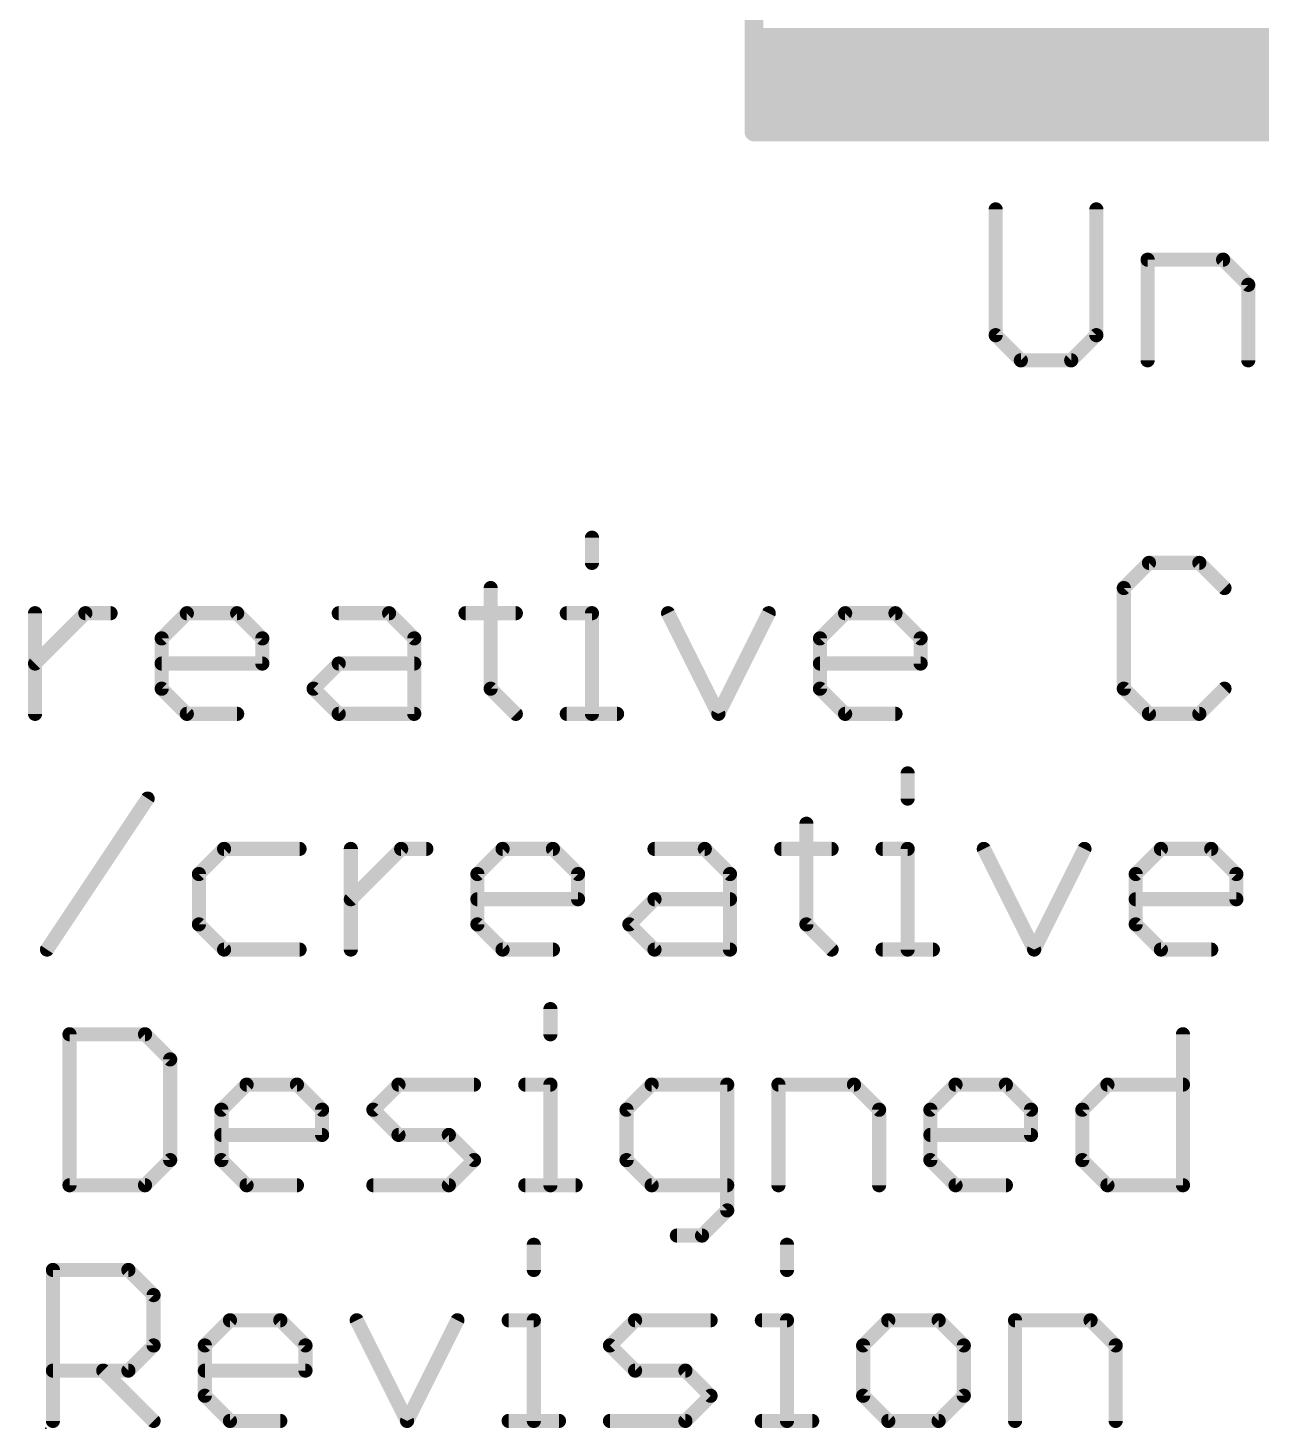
# Model space of a CAD drawing. Extents: x -39 to 92, y -66 to 29.
# Drawn here: x -7.81 to 5.49, y -13.97 to 1.12 of the extents above; entities that cross this region are included whole.
import ezdxf

# ---------------------------------------------------------------- set-up
doc = ezdxf.new("R2010")
doc.units = 0
for name, color, linetype in [('20', 53, 'CONTINUOUS'), ('23', 53, 'CONTINUOUS'), ('29', 40, 'CONTINUOUS'), ('47', 4, 'CONTINUOUS'), ('51', 53, 'CONTINUOUS')]:
    doc.layers.add(name, color=color, linetype=linetype)

msp = doc.modelspace()

# ---------------------------------------------------------------- linework, layer by layer
at = {"layer": '20', "const_width": 0.2032}
msp.add_lwpolyline([(11.0109, 0.9982, 1), (11.0109, 20.9982, 1), (11.0109, 0.9982)], format="xyb", dxfattribs=at)
at = {"layer": '23'}
msp.add_point((-7.62, -13.97), dxfattribs=at)
at = {"layer": '29', "const_width": 0.2032}
for points in [[(0.0109, -0.0018), (0.0109, 10.9982)], [(0.0109, 1.016), (11.0109, 1.016)], [(0.0109, 0.8128), (11.0109, 0.8128)], [(0.0109, 0.6096), (11.0109, 0.6096)], [(0.0109, 0.4064), (11.0109, 0.4064)], [(0.0109, 0.2032), (11.0109, 0.2032)], [(0.0109, 0), (11.0109, 0)], [(11.0109, -0.0018), (0.0109, -0.0018)]]:
    msp.add_lwpolyline(points, dxfattribs=at)
at = {"layer": '29', "const_width": 0.1016}
for points in [[(0.0109, 1.0668, 1), (0.0109, 0.9652)], [(0.0109, 0.8636, 1), (0.0109, 0.762)], [(0.0109, 0.6604, 1), (0.0109, 0.5588)], [(0.0109, 0.4572, 1), (0.0109, 0.3556)], [(0.0109, 0.254, 1), (0.0109, 0.1524)], [(0.0109, 0.0508, 1), (0.0109, -0.0508)], [(0.0109, 0.049, 1), (0.0109, -0.0526)], [(-0.0399, -0.0018, 1), (0.0617, -0.0018)]]:
    msp.add_lwpolyline(points, format="xyb", dxfattribs=at)
at = {"layer": '47', "const_width": 0.1524}
for points in [[(2.6162, -0.8368), (2.6162, -2.1926)], [(3.7009, -2.1926), (3.7009, -0.8368)], [(4.2534, -2.4638), (4.2534, -1.3791)], [(4.2534, -1.3791), (5.0669, -1.3791)], [(5.0669, -1.3791), (5.338, -1.6503)], [(5.338, -1.6503), (5.338, -2.4638)], [(2.6162, -2.1926), (2.8874, -2.4638)], [(3.4297, -2.4638), (3.7009, -2.1926)], [(2.8874, -2.4638), (3.4297, -2.4638)]]:
    msp.add_lwpolyline(points, dxfattribs=at)
at = {"layer": '47', "const_width": 0.0762}
for points in [[(2.6543, -0.8368, 1), (2.5781, -0.8368)], [(3.739, -0.8368, 1), (3.6628, -0.8368)], [(4.2915, -1.3791, 1), (4.2153, -1.3791)], [(4.2534, -1.341, 1), (4.2534, -1.4172)], [(5.0938, -1.3522, 1), (5.0399, -1.4061)], [(5.0669, -1.4172, 1), (5.0669, -1.341)], [(5.3761, -1.6503, 1), (5.2999, -1.6503)], [(5.3111, -1.6772, 1), (5.365, -1.6234)], [(2.6431, -2.1657, 1), (2.5893, -2.2196)], [(2.5781, -2.1926, 1), (2.6543, -2.1926)], [(3.6628, -2.1926, 1), (3.739, -2.1926)], [(3.7278, -2.2196, 1), (3.6739, -2.1657)], [(2.8874, -2.4257, 1), (2.8874, -2.5019)], [(2.8604, -2.4907, 1), (2.9143, -2.4369)], [(3.4028, -2.4369, 1), (3.4566, -2.4907)], [(3.4297, -2.5019, 1), (3.4297, -2.4257)], [(4.2153, -2.4638, 1), (4.2915, -2.4638)], [(5.2999, -2.4638, 1), (5.3761, -2.4638)]]:
    msp.add_lwpolyline(points, format="xyb", dxfattribs=at)
at = {"layer": '51', "const_width": 0.1524}
for points in [[(-1.7348, -4.3756), (-1.7348, -4.6468)], [(4.2681, -4.6468), (3.9969, -4.918)], [(4.8104, -4.6468), (4.2681, -4.6468)], [(5.0816, -4.918), (4.8104, -4.6468)], [(-2.8263, -4.918), (-2.8263, -6.0026)], [(3.9969, -4.918), (3.9969, -6.0026)], [(-7.736, -6.2738), (-7.736, -5.1891)], [(-7.736, -5.7315), (-7.1937, -5.1891)], [(-7.1937, -5.1891), (-6.9225, -5.1891)], [(-6.3717, -5.4603), (-6.1006, -5.1891)], [(-6.1006, -5.1891), (-5.5582, -5.1891)], [(-5.5582, -5.1891), (-5.2871, -5.4603)], [(-4.4634, -5.1891), (-3.9211, -5.1891)], [(-3.9211, -5.1891), (-3.6499, -5.4603)], [(-3.0974, -5.1891), (-2.5551, -5.1891)], [(-2.006, -5.1891), (-1.7348, -5.1891)], [(-1.7348, -5.1891), (-1.7348, -6.2738)], [(-0.9145, -5.1891), (-0.3722, -6.2738)], [(-0.3722, -6.2738), (0.1701, -5.1891)], [(0.7226, -5.4603), (0.9938, -5.1891)], [(0.9938, -5.1891), (1.5361, -5.1891)], [(1.5361, -5.1891), (1.8073, -5.4603)], [(-6.3717, -6.0026), (-6.3717, -5.4603)], [(-5.2871, -5.4603), (-5.2871, -5.7315)], [(-3.6499, -5.4603), (-3.6499, -6.2738)], [(0.7226, -6.0026), (0.7226, -5.4603)], [(1.8073, -5.4603), (1.8073, -5.7315)], [(-5.2871, -5.7315), (-6.3717, -5.7315)], [(-4.7346, -6.0026), (-4.4634, -5.7315)], [(-4.4634, -5.7315), (-3.6499, -5.7315)], [(1.8073, -5.7315), (0.7226, -5.7315)], [(-6.1006, -6.2738), (-6.3717, -6.0026)], [(-4.4634, -6.2738), (-4.7346, -6.0026)], [(-2.8263, -6.0026), (-2.5551, -6.2738)], [(0.9938, -6.2738), (0.7226, -6.0026)], [(3.9969, -6.0026), (4.2681, -6.2738)], [(4.8104, -6.2738), (5.0816, -6.0026)], [(-5.5582, -6.2738), (-6.1006, -6.2738)], [(-3.6499, -6.2738), (-4.4634, -6.2738)], [(-2.006, -6.2738), (-1.4637, -6.2738)], [(1.5361, -6.2738), (0.9938, -6.2738)], [(4.2681, -6.2738), (4.8104, -6.2738)], [(1.6679, -6.9156), (1.6679, -7.1868)], [(-7.6076, -8.8138), (-6.523, -7.1868)], [(0.5765, -7.458), (0.5765, -8.5426)], [(-5.6993, -7.7291), (-5.9705, -8.0003)], [(-4.8858, -7.7291), (-5.6993, -7.7291)], [(-4.3333, -8.8138), (-4.3333, -7.7291)], [(-4.3333, -8.2715), (-3.791, -7.7291)], [(-3.791, -7.7291), (-3.5198, -7.7291)], [(-2.969, -8.0003), (-2.6979, -7.7291)], [(-2.6979, -7.7291), (-2.1555, -7.7291)], [(-2.1555, -7.7291), (-1.8844, -8.0003)], [(-1.0607, -7.7291), (-0.5184, -7.7291)], [(-0.5184, -7.7291), (-0.2472, -8.0003)], [(0.3053, -7.7291), (0.8476, -7.7291)], [(1.3967, -7.7291), (1.6679, -7.7291)], [(1.6679, -7.7291), (1.6679, -8.8138)], [(2.4882, -7.7291), (3.0305, -8.8138)], [(3.0305, -8.8138), (3.5728, -7.7291)], [(4.1253, -8.0003), (4.3965, -7.7291)], [(4.3965, -7.7291), (4.9388, -7.7291)], [(4.9388, -7.7291), (5.21, -8.0003)], [(-5.9705, -8.0003), (-5.9705, -8.5426)], [(-2.969, -8.5426), (-2.969, -8.0003)], [(-1.8844, -8.0003), (-1.8844, -8.2715)], [(-0.2472, -8.0003), (-0.2472, -8.8138)], [(4.1253, -8.5426), (4.1253, -8.0003)], [(5.21, -8.0003), (5.21, -8.2715)], [(-1.8844, -8.2715), (-2.969, -8.2715)], [(-1.3319, -8.5426), (-1.0607, -8.2715)], [(-1.0607, -8.2715), (-0.2472, -8.2715)], [(5.21, -8.2715), (4.1253, -8.2715)], [(-5.9705, -8.5426), (-5.6993, -8.8138)], [(-2.6979, -8.8138), (-2.969, -8.5426)], [(-1.0607, -8.8138), (-1.3319, -8.5426)], [(0.5765, -8.5426), (0.8476, -8.8138)], [(4.3965, -8.8138), (4.1253, -8.5426)], [(-5.6993, -8.8138), (-4.8858, -8.8138)], [(-2.1555, -8.8138), (-2.6979, -8.8138)], [(-0.2472, -8.8138), (-1.0607, -8.8138)], [(1.3967, -8.8138), (1.9391, -8.8138)], [(4.9388, -8.8138), (4.3965, -8.8138)], [(-2.1822, -9.4556), (-2.1822, -9.7268)], [(-7.3649, -9.7268), (-7.3649, -11.3538)], [(-6.5514, -9.7268), (-7.3649, -9.7268)], [(-6.2802, -9.998), (-6.5514, -9.7268)], [(4.6342, -9.7268), (4.6342, -11.3538)], [(-6.2802, -11.0826), (-6.2802, -9.998)], [(-5.7277, -10.5403), (-5.4565, -10.2691)], [(-5.4565, -10.2691), (-4.9142, -10.2691)], [(-4.9142, -10.2691), (-4.643, -10.5403)], [(-4.0905, -10.5403), (-3.8194, -10.2691)], [(-3.8194, -10.2691), (-3.0059, -10.2691)], [(-2.4534, -10.2691), (-2.1822, -10.2691)], [(-2.1822, -10.2691), (-2.1822, -11.3538)], [(-1.0908, -10.2691), (-1.3619, -10.5403)], [(-0.2773, -10.2691), (-1.0908, -10.2691)], [(-0.2773, -11.625), (-0.2773, -10.2691)], [(0.2752, -11.3538), (0.2752, -10.2691)], [(0.2752, -10.2691), (1.0887, -10.2691)], [(1.0887, -10.2691), (1.3599, -10.5403)], [(1.9124, -10.5403), (2.1835, -10.2691)], [(2.1835, -10.2691), (2.7259, -10.2691)], [(2.7259, -10.2691), (2.997, -10.5403)], [(3.5495, -10.5403), (3.8207, -10.2691)], [(3.8207, -10.2691), (4.6342, -10.2691)], [(-5.7277, -11.0826), (-5.7277, -10.5403)], [(-4.643, -10.5403), (-4.643, -10.8115)], [(-3.8194, -10.8115), (-4.0905, -10.5403)], [(-1.3619, -10.5403), (-1.3619, -11.0826)], [(1.3599, -10.5403), (1.3599, -11.3538)], [(1.9124, -11.0826), (1.9124, -10.5403)], [(2.997, -10.5403), (2.997, -10.8115)], [(3.5495, -11.0826), (3.5495, -10.5403)], [(-4.643, -10.8115), (-5.7277, -10.8115)], [(-3.2771, -10.8115), (-3.8194, -10.8115)], [(-3.0059, -11.0826), (-3.2771, -10.8115)], [(2.997, -10.8115), (1.9124, -10.8115)], [(-6.5514, -11.3538), (-6.2802, -11.0826)], [(-5.4565, -11.3538), (-5.7277, -11.0826)], [(-3.2771, -11.3538), (-3.0059, -11.0826)], [(-1.3619, -11.0826), (-1.0908, -11.3538)], [(2.1835, -11.3538), (1.9124, -11.0826)], [(3.8207, -11.3538), (3.5495, -11.0826)], [(-7.3649, -11.3538), (-6.5514, -11.3538)], [(-4.9142, -11.3538), (-5.4565, -11.3538)], [(-4.0905, -11.3538), (-3.2771, -11.3538)], [(-2.4534, -11.3538), (-1.9111, -11.3538)], [(-1.0908, -11.3538), (-0.2773, -11.3538)], [(2.7259, -11.3538), (2.1835, -11.3538)], [(4.6342, -11.3538), (3.8207, -11.3538)], [(-0.5485, -11.8961), (-0.2773, -11.625)], [(-0.8196, -11.8961), (-0.5485, -11.8961)], [(-2.3612, -11.9956), (-2.3612, -12.2668)], [(0.3674, -11.9956), (0.3674, -12.2668)], [(-7.5438, -13.8938), (-7.5438, -12.2668)], [(-7.5438, -12.2668), (-6.7303, -12.2668)], [(-6.7303, -12.2668), (-6.4591, -12.538)], [(-6.4591, -12.538), (-6.4591, -13.0803)], [(-5.9066, -13.0803), (-5.6355, -12.8091)], [(-5.6355, -12.8091), (-5.0932, -12.8091)], [(-5.0932, -12.8091), (-4.822, -13.0803)], [(-4.2695, -12.8091), (-3.7272, -13.8938)], [(-3.7272, -13.8938), (-3.1848, -12.8091)], [(-2.6323, -12.8091), (-2.3612, -12.8091)], [(-2.3612, -12.8091), (-2.3612, -13.8938)], [(-1.5409, -13.0803), (-1.2697, -12.8091)], [(-1.2697, -12.8091), (-0.4562, -12.8091)], [(0.0963, -12.8091), (0.3674, -12.8091)], [(0.3674, -12.8091), (0.3674, -13.8938)], [(1.4589, -12.8091), (1.1877, -13.0803)], [(2.0012, -12.8091), (1.4589, -12.8091)], [(2.2724, -13.0803), (2.0012, -12.8091)], [(2.8249, -13.8938), (2.8249, -12.8091)], [(2.8249, -12.8091), (3.6383, -12.8091)], [(3.6383, -12.8091), (3.9095, -13.0803)], [(-6.4591, -13.0803), (-6.7303, -13.3515)], [(-5.9066, -13.6226), (-5.9066, -13.0803)], [(-4.822, -13.0803), (-4.822, -13.3515)], [(-1.2697, -13.3515), (-1.5409, -13.0803)], [(1.1877, -13.0803), (1.1877, -13.6226)], [(2.2724, -13.6226), (2.2724, -13.0803)], [(3.9095, -13.0803), (3.9095, -13.8938)], [(-6.7303, -13.3515), (-7.5438, -13.3515)], [(-7.0015, -13.3515), (-6.4591, -13.8938)], [(-4.822, -13.3515), (-5.9066, -13.3515)], [(-0.7274, -13.3515), (-1.2697, -13.3515)], [(-0.4562, -13.6226), (-0.7274, -13.3515)], [(-5.6355, -13.8938), (-5.9066, -13.6226)], [(-0.7274, -13.8938), (-0.4562, -13.6226)], [(1.1877, -13.6226), (1.4589, -13.8938)], [(2.0012, -13.8938), (2.2724, -13.6226)], [(-5.0932, -13.8938), (-5.6355, -13.8938)], [(-2.6323, -13.8938), (-2.09, -13.8938)], [(-1.5409, -13.8938), (-0.7274, -13.8938)], [(0.0963, -13.8938), (0.6386, -13.8938)], [(1.4589, -13.8938), (2.0012, -13.8938)]]:
    msp.add_lwpolyline(points, dxfattribs=at)
at = {"layer": '51', "const_width": 0.0762}
for points in [[(-1.6967, -4.3756, 1), (-1.7729, -4.3756)], [(-1.7729, -4.6468, 1), (-1.6967, -4.6468)], [(4.2681, -4.6087, 1), (4.2681, -4.6849)], [(4.295, -4.6738, 1), (4.2411, -4.6199)], [(4.8374, -4.6199, 1), (4.7835, -4.6738)], [(4.8104, -4.6849, 1), (4.8104, -4.6087)], [(-2.7882, -4.918, 1), (-2.8644, -4.918)], [(4.035, -4.918, 1), (3.9588, -4.918)], [(3.97, -4.891, 1), (4.0239, -4.9449)], [(5.0546, -4.9449, 1), (5.1085, -4.891)], [(-7.6979, -5.1891, 1), (-7.7741, -5.1891)], [(-7.1937, -5.151, 1), (-7.1937, -5.2272)], [(-7.1668, -5.2161, 1), (-7.2206, -5.1622)], [(-6.9225, -5.2272, 1), (-6.9225, -5.151)], [(-6.1006, -5.151, 1), (-6.1006, -5.2272)], [(-6.0736, -5.2161, 1), (-6.1275, -5.1622)], [(-5.5313, -5.1622, 1), (-5.5852, -5.2161)], [(-5.5582, -5.2272, 1), (-5.5582, -5.151)], [(-4.4634, -5.151, 1), (-4.4634, -5.2272)], [(-3.8941, -5.1622, 1), (-3.948, -5.2161)], [(-3.9211, -5.2272, 1), (-3.9211, -5.151)], [(-3.0974, -5.151, 1), (-3.0974, -5.2272)], [(-2.5551, -5.2272, 1), (-2.5551, -5.151)], [(-2.006, -5.151, 1), (-2.006, -5.2272)], [(-1.6967, -5.1891, 1), (-1.7729, -5.1891)], [(-1.7348, -5.2272, 1), (-1.7348, -5.151)], [(-0.8805, -5.1721, 1), (-0.9486, -5.2062)], [(0.2042, -5.2062, 1), (0.136, -5.1721)], [(0.9938, -5.151, 1), (0.9938, -5.2272)], [(1.0207, -5.2161, 1), (0.9668, -5.1622)], [(1.563, -5.1622, 1), (1.5092, -5.2161)], [(1.5361, -5.2272, 1), (1.5361, -5.151)], [(-6.3336, -5.4603, 1), (-6.4098, -5.4603)], [(-6.3987, -5.4334, 1), (-6.3448, -5.4872)], [(-5.249, -5.4603, 1), (-5.3252, -5.4603)], [(-5.314, -5.4872, 1), (-5.2601, -5.4334)], [(-3.6118, -5.4603, 1), (-3.688, -5.4603)], [(-3.6769, -5.4872, 1), (-3.623, -5.4334)], [(0.7607, -5.4603, 1), (0.6845, -5.4603)], [(0.6957, -5.4334, 1), (0.7496, -5.4872)], [(1.8454, -5.4603, 1), (1.7692, -5.4603)], [(1.7803, -5.4872, 1), (1.8342, -5.4334)], [(-7.763, -5.7045, 1), (-7.7091, -5.7584)], [(-6.3717, -5.6934, 1), (-6.3717, -5.7696)], [(-5.3252, -5.7315, 1), (-5.249, -5.7315)], [(-5.2871, -5.7696, 1), (-5.2871, -5.6934)], [(-4.4634, -5.6934, 1), (-4.4634, -5.7696)], [(-4.4365, -5.7584, 1), (-4.4904, -5.7045)], [(-3.6499, -5.7696, 1), (-3.6499, -5.6934)], [(0.7226, -5.6934, 1), (0.7226, -5.7696)], [(1.7692, -5.7315, 1), (1.8454, -5.7315)], [(1.8073, -5.7696, 1), (1.8073, -5.6934)], [(-6.3448, -5.9757, 1), (-6.3987, -6.0296)], [(-6.4098, -6.0026, 1), (-6.3336, -6.0026)], [(-4.7076, -5.9757, 1), (-4.7615, -6.0296)], [(-4.7615, -5.9757, 1), (-4.7076, -6.0296)], [(-2.7993, -5.9757, 1), (-2.8532, -6.0296)], [(-2.8644, -6.0026, 1), (-2.7882, -6.0026)], [(0.7496, -5.9757, 1), (0.6957, -6.0296)], [(0.6845, -6.0026, 1), (0.7607, -6.0026)], [(4.0239, -5.9757, 1), (3.97, -6.0296)], [(3.9588, -6.0026, 1), (4.035, -6.0026)], [(5.1085, -6.0296, 1), (5.0546, -5.9757)], [(-7.7741, -6.2738, 1), (-7.6979, -6.2738)], [(-6.1006, -6.2357, 1), (-6.1006, -6.3119)], [(-6.1275, -6.3007, 1), (-6.0736, -6.2469)], [(-5.5582, -6.3119, 1), (-5.5582, -6.2357)], [(-4.4634, -6.2357, 1), (-4.4634, -6.3119)], [(-4.4904, -6.3007, 1), (-4.4365, -6.2469)], [(-3.688, -6.2738, 1), (-3.6118, -6.2738)], [(-3.6499, -6.3119, 1), (-3.6499, -6.2357)], [(-2.582, -6.3007, 1), (-2.5282, -6.2469)], [(-2.006, -6.2357, 1), (-2.006, -6.3119)], [(-1.7729, -6.2738, 1), (-1.6967, -6.2738)], [(-1.4637, -6.3119, 1), (-1.4637, -6.2357)], [(-0.4063, -6.2568, 1), (-0.3381, -6.2908)], [(-0.4063, -6.2908, 1), (-0.3381, -6.2568)], [(0.9938, -6.2357, 1), (0.9938, -6.3119)], [(0.9668, -6.3007, 1), (1.0207, -6.2469)], [(1.5361, -6.3119, 1), (1.5361, -6.2357)], [(4.2681, -6.2357, 1), (4.2681, -6.3119)], [(4.2411, -6.3007, 1), (4.295, -6.2469)], [(4.7835, -6.2469, 1), (4.8374, -6.3007)], [(4.8104, -6.3119, 1), (4.8104, -6.2357)], [(1.706, -6.9156, 1), (1.6298, -6.9156)], [(-6.4913, -7.2079, 1), (-6.5547, -7.1657)], [(1.6298, -7.1868, 1), (1.706, -7.1868)], [(0.6146, -7.458, 1), (0.5384, -7.458)], [(-5.6993, -7.691, 1), (-5.6993, -7.7672)], [(-5.6724, -7.7561, 1), (-5.7262, -7.7022)], [(-4.8858, -7.7672, 1), (-4.8858, -7.691)], [(-4.2952, -7.7291, 1), (-4.3714, -7.7291)], [(-3.791, -7.691, 1), (-3.791, -7.7672)], [(-3.764, -7.7561, 1), (-3.8179, -7.7022)], [(-3.5198, -7.7672, 1), (-3.5198, -7.691)], [(-2.6979, -7.691, 1), (-2.6979, -7.7672)], [(-2.6709, -7.7561, 1), (-2.7248, -7.7022)], [(-2.1286, -7.7022, 1), (-2.1825, -7.7561)], [(-2.1555, -7.7672, 1), (-2.1555, -7.691)], [(-1.0607, -7.691, 1), (-1.0607, -7.7672)], [(-0.4914, -7.7022, 1), (-0.5453, -7.7561)], [(-0.5184, -7.7672, 1), (-0.5184, -7.691)], [(0.3053, -7.691, 1), (0.3053, -7.7672)], [(0.8476, -7.7672, 1), (0.8476, -7.691)], [(1.3967, -7.691, 1), (1.3967, -7.7672)], [(1.706, -7.7291, 1), (1.6298, -7.7291)], [(1.6679, -7.7672, 1), (1.6679, -7.691)], [(2.5223, -7.7121, 1), (2.4541, -7.7462)], [(3.6069, -7.7462, 1), (3.5388, -7.7121)], [(4.3965, -7.691, 1), (4.3965, -7.7672)], [(4.4234, -7.7561, 1), (4.3696, -7.7022)], [(4.9658, -7.7022, 1), (4.9119, -7.7561)], [(4.9388, -7.7672, 1), (4.9388, -7.691)], [(-5.9324, -8.0003, 1), (-6.0086, -8.0003)], [(-5.9974, -7.9734, 1), (-5.9435, -8.0272)], [(-2.9309, -8.0003, 1), (-3.0071, -8.0003)], [(-2.996, -7.9734, 1), (-2.9421, -8.0272)], [(-1.8463, -8.0003, 1), (-1.9225, -8.0003)], [(-1.9113, -8.0272, 1), (-1.8574, -7.9734)], [(-0.2091, -8.0003, 1), (-0.2853, -8.0003)], [(-0.2741, -8.0272, 1), (-0.2203, -7.9734)], [(4.1634, -8.0003, 1), (4.0872, -8.0003)], [(4.0984, -7.9734, 1), (4.1523, -8.0272)], [(5.2481, -8.0003, 1), (5.1719, -8.0003)], [(5.183, -8.0272, 1), (5.2369, -7.9734)], [(-4.3603, -8.2445, 1), (-4.3064, -8.2984)], [(-2.969, -8.2334, 1), (-2.969, -8.3096)], [(-1.9225, -8.2715, 1), (-1.8463, -8.2715)], [(-1.8844, -8.3096, 1), (-1.8844, -8.2334)], [(-1.0607, -8.2334, 1), (-1.0607, -8.3096)], [(-1.0338, -8.2984, 1), (-1.0876, -8.2445)], [(-0.2472, -8.3096, 1), (-0.2472, -8.2334)], [(4.1253, -8.2334, 1), (4.1253, -8.3096)], [(5.1719, -8.2715, 1), (5.2481, -8.2715)], [(5.21, -8.3096, 1), (5.21, -8.2334)], [(-5.9435, -8.5157, 1), (-5.9974, -8.5696)], [(-6.0086, -8.5426, 1), (-5.9324, -8.5426)], [(-2.9421, -8.5157, 1), (-2.996, -8.5696)], [(-3.0071, -8.5426, 1), (-2.9309, -8.5426)], [(-1.3049, -8.5157, 1), (-1.3588, -8.5696)], [(-1.3588, -8.5157, 1), (-1.3049, -8.5696)], [(0.6034, -8.5157, 1), (0.5495, -8.5696)], [(0.5384, -8.5426, 1), (0.6146, -8.5426)], [(4.1523, -8.5157, 1), (4.0984, -8.5696)], [(4.0872, -8.5426, 1), (4.1634, -8.5426)], [(-5.6993, -8.7757, 1), (-5.6993, -8.8519)], [(-5.7262, -8.8407, 1), (-5.6724, -8.7869)], [(-4.8858, -8.8519, 1), (-4.8858, -8.7757)], [(-2.6979, -8.7757, 1), (-2.6979, -8.8519)], [(-2.7248, -8.8407, 1), (-2.6709, -8.7869)], [(-2.1555, -8.8519, 1), (-2.1555, -8.7757)], [(-1.0607, -8.7757, 1), (-1.0607, -8.8519)], [(-1.0876, -8.8407, 1), (-1.0338, -8.7869)], [(-0.2472, -8.8519, 1), (-0.2472, -8.7757)], [(0.8207, -8.8407, 1), (0.8746, -8.7869)], [(1.3967, -8.7757, 1), (1.3967, -8.8519)], [(1.9391, -8.8519, 1), (1.9391, -8.7757)], [(4.3965, -8.7757, 1), (4.3965, -8.8519)], [(4.3696, -8.8407, 1), (4.4234, -8.7869)], [(4.9388, -8.8519, 1), (4.9388, -8.7757)], [(-7.6393, -8.7927, 1), (-7.5759, -8.8349)], [(-4.3714, -8.8138, 1), (-4.2952, -8.8138)], [(-0.2853, -8.8138, 1), (-0.2091, -8.8138)], [(1.6298, -8.8138, 1), (1.706, -8.8138)], [(2.9964, -8.7968, 1), (3.0646, -8.8308)], [(2.9964, -8.8308, 1), (3.0646, -8.7968)], [(-2.1441, -9.4556, 1), (-2.2203, -9.4556)], [(-7.3268, -9.7268, 1), (-7.403, -9.7268)], [(-7.3649, -9.6887, 1), (-7.3649, -9.7649)], [(-6.5244, -9.6999, 1), (-6.5783, -9.7538)], [(-6.5514, -9.7649, 1), (-6.5514, -9.6887)], [(4.6723, -9.7268, 1), (4.5961, -9.7268)], [(-2.2203, -9.7268, 1), (-2.1441, -9.7268)], [(-6.2421, -9.998, 1), (-6.3183, -9.998)], [(-6.3071, -10.0249, 1), (-6.2533, -9.971)], [(-5.4565, -10.231, 1), (-5.4565, -10.3072)], [(-5.4296, -10.2961, 1), (-5.4835, -10.2422)], [(-4.8873, -10.2422, 1), (-4.9411, -10.2961)], [(-4.9142, -10.3072, 1), (-4.9142, -10.231)], [(-3.8194, -10.231, 1), (-3.8194, -10.3072)], [(-3.7924, -10.2961, 1), (-3.8463, -10.2422)], [(-3.0059, -10.3072, 1), (-3.0059, -10.231)], [(-2.4534, -10.231, 1), (-2.4534, -10.3072)], [(-2.1441, -10.2691, 1), (-2.2203, -10.2691)], [(-2.1822, -10.3072, 1), (-2.1822, -10.231)], [(-1.0908, -10.231, 1), (-1.0908, -10.3072)], [(-1.0638, -10.2961, 1), (-1.1177, -10.2422)], [(-0.2392, -10.2691, 1), (-0.3154, -10.2691)], [(-0.2773, -10.3072, 1), (-0.2773, -10.231)], [(0.3133, -10.2691, 1), (0.2371, -10.2691)], [(0.2752, -10.231, 1), (0.2752, -10.3072)], [(1.1156, -10.2422, 1), (1.0618, -10.2961)], [(1.0887, -10.3072, 1), (1.0887, -10.231)], [(2.1835, -10.231, 1), (2.1835, -10.3072)], [(2.2105, -10.2961, 1), (2.1566, -10.2422)], [(2.7528, -10.2422, 1), (2.6989, -10.2961)], [(2.7259, -10.3072, 1), (2.7259, -10.231)], [(3.8207, -10.231, 1), (3.8207, -10.3072)], [(3.8476, -10.2961, 1), (3.7937, -10.2422)], [(4.6342, -10.3072, 1), (4.6342, -10.231)], [(-5.6896, -10.5403, 1), (-5.7658, -10.5403)], [(-5.7546, -10.5134, 1), (-5.7008, -10.5672)], [(-4.6049, -10.5403, 1), (-4.6811, -10.5403)], [(-4.67, -10.5672, 1), (-4.6161, -10.5134)], [(-4.0636, -10.5134, 1), (-4.1175, -10.5672)], [(-4.1175, -10.5134, 1), (-4.0636, -10.5672)], [(-1.3238, -10.5403, 1), (-1.4001, -10.5403)], [(-1.3889, -10.5134, 1), (-1.335, -10.5672)], [(1.398, -10.5403, 1), (1.3218, -10.5403)], [(1.3329, -10.5672, 1), (1.3868, -10.5134)], [(1.9505, -10.5403, 1), (1.8743, -10.5403)], [(1.8854, -10.5134, 1), (1.9393, -10.5672)], [(3.0351, -10.5403, 1), (2.9589, -10.5403)], [(2.9701, -10.5672, 1), (3.024, -10.5134)], [(3.5876, -10.5403, 1), (3.5114, -10.5403)], [(3.5226, -10.5134, 1), (3.5765, -10.5672)], [(-5.7277, -10.7734, 1), (-5.7277, -10.8496)], [(-4.6811, -10.8115, 1), (-4.6049, -10.8115)], [(-4.643, -10.8496, 1), (-4.643, -10.7734)], [(-3.8194, -10.7734, 1), (-3.8194, -10.8496)], [(-3.8463, -10.8384, 1), (-3.7924, -10.7845)], [(-3.2501, -10.7845, 1), (-3.304, -10.8384)], [(-3.2771, -10.8496, 1), (-3.2771, -10.7734)], [(1.9124, -10.7734, 1), (1.9124, -10.8496)], [(2.9589, -10.8115, 1), (3.0351, -10.8115)], [(2.997, -10.8496, 1), (2.997, -10.7734)], [(-6.2533, -11.1096, 1), (-6.3071, -11.0557)], [(-5.7008, -11.0557, 1), (-5.7546, -11.1096)], [(-2.9789, -11.1096, 1), (-3.0328, -11.0557)], [(-1.335, -11.0557, 1), (-1.3889, -11.1096)], [(1.9393, -11.0557, 1), (1.8854, -11.1096)], [(3.5765, -11.0557, 1), (3.5226, -11.1096)], [(-6.3183, -11.0826, 1), (-6.2421, -11.0826)], [(-5.7658, -11.0826, 1), (-5.6896, -11.0826)], [(-3.0328, -11.1096, 1), (-2.9789, -11.0557)], [(-1.4001, -11.0826, 1), (-1.3238, -11.0826)], [(1.8743, -11.0826, 1), (1.9505, -11.0826)], [(3.5114, -11.0826, 1), (3.5876, -11.0826)], [(-7.3649, -11.3157, 1), (-7.3649, -11.3919)], [(-7.403, -11.3538, 1), (-7.3268, -11.3538)], [(-6.5783, -11.3269, 1), (-6.5244, -11.3807)], [(-6.5514, -11.3919, 1), (-6.5514, -11.3157)], [(-5.4565, -11.3157, 1), (-5.4565, -11.3919)], [(-5.4835, -11.3807, 1), (-5.4296, -11.3269)], [(-4.9142, -11.3919, 1), (-4.9142, -11.3157)], [(-4.0905, -11.3157, 1), (-4.0905, -11.3919)], [(-3.304, -11.3269, 1), (-3.2501, -11.3807)], [(-3.2771, -11.3919, 1), (-3.2771, -11.3157)], [(-2.4534, -11.3157, 1), (-2.4534, -11.3919)], [(-2.2203, -11.3538, 1), (-2.1441, -11.3538)], [(-1.9111, -11.3919, 1), (-1.9111, -11.3157)], [(-1.0908, -11.3157, 1), (-1.0908, -11.3919)], [(-1.1177, -11.3807, 1), (-1.0638, -11.3269)], [(-0.2773, -11.3919, 1), (-0.2773, -11.3157)], [(0.2371, -11.3538, 1), (0.3133, -11.3538)], [(1.3218, -11.3538, 1), (1.398, -11.3538)], [(2.1835, -11.3157, 1), (2.1835, -11.3919)], [(2.1566, -11.3807, 1), (2.2105, -11.3269)], [(2.7259, -11.3919, 1), (2.7259, -11.3157)], [(3.8207, -11.3157, 1), (3.8207, -11.3919)], [(3.7937, -11.3807, 1), (3.8476, -11.3269)], [(4.5961, -11.3538, 1), (4.6723, -11.3538)], [(4.6342, -11.3919, 1), (4.6342, -11.3157)], [(-0.3154, -11.625, 1), (-0.2392, -11.625)], [(-0.2503, -11.6519, 1), (-0.3042, -11.598)], [(-0.8196, -11.858, 1), (-0.8196, -11.9342)], [(-0.5754, -11.8692, 1), (-0.5215, -11.9231)], [(-0.5485, -11.9342, 1), (-0.5485, -11.858)], [(-2.3231, -11.9956, 1), (-2.3993, -11.9956)], [(0.4055, -11.9956, 1), (0.3293, -11.9956)], [(-7.5057, -12.2668, 1), (-7.5819, -12.2668)], [(-7.5438, -12.2287, 1), (-7.5438, -12.3049)], [(-6.7034, -12.2399, 1), (-6.7572, -12.2938)], [(-6.7303, -12.3049, 1), (-6.7303, -12.2287)], [(-2.3993, -12.2668, 1), (-2.3231, -12.2668)], [(0.3293, -12.2668, 1), (0.4055, -12.2668)], [(-6.421, -12.538, 1), (-6.4972, -12.538)], [(-6.4861, -12.5649, 1), (-6.4322, -12.511)], [(-5.6355, -12.771, 1), (-5.6355, -12.8472)], [(-5.6085, -12.8361, 1), (-5.6624, -12.7822)], [(-5.0662, -12.7822, 1), (-5.1201, -12.8361)], [(-5.0932, -12.8472, 1), (-5.0932, -12.771)], [(-4.2354, -12.7921, 1), (-4.3036, -12.8262)], [(-3.1508, -12.8262, 1), (-3.2189, -12.7921)], [(-2.6323, -12.771, 1), (-2.6323, -12.8472)], [(-2.3231, -12.8091, 1), (-2.3993, -12.8091)], [(-2.3612, -12.8472, 1), (-2.3612, -12.771)], [(-1.2697, -12.771, 1), (-1.2697, -12.8472)], [(-1.2428, -12.8361, 1), (-1.2967, -12.7822)], [(-0.4562, -12.8472, 1), (-0.4562, -12.771)], [(0.0963, -12.771, 1), (0.0963, -12.8472)], [(0.4055, -12.8091, 1), (0.3293, -12.8091)], [(0.3674, -12.8472, 1), (0.3674, -12.771)], [(1.4589, -12.771, 1), (1.4589, -12.8472)], [(1.4858, -12.8361, 1), (1.4319, -12.7822)], [(2.0281, -12.7822, 1), (1.9743, -12.8361)], [(2.0012, -12.8472, 1), (2.0012, -12.771)], [(2.863, -12.8091, 1), (2.7868, -12.8091)], [(2.8249, -12.771, 1), (2.8249, -12.8472)], [(3.6653, -12.7822, 1), (3.6114, -12.8361)], [(3.6383, -12.8472, 1), (3.6383, -12.771)], [(-6.4972, -13.0803, 1), (-6.421, -13.0803)], [(-6.4322, -13.1072, 1), (-6.4861, -13.0534)], [(-5.8685, -13.0803, 1), (-5.9447, -13.0803)], [(-5.9336, -13.0534, 1), (-5.8797, -13.1072)], [(-4.7839, -13.0803, 1), (-4.8601, -13.0803)], [(-4.8489, -13.1072, 1), (-4.795, -13.0534)], [(-1.514, -13.0534, 1), (-1.5678, -13.1072)], [(-1.5678, -13.0534, 1), (-1.514, -13.1072)], [(1.2258, -13.0803, 1), (1.1496, -13.0803)], [(1.1608, -13.0534, 1), (1.2146, -13.1072)], [(2.3105, -13.0803, 1), (2.2343, -13.0803)], [(2.2454, -13.1072, 1), (2.2993, -13.0534)], [(3.9476, -13.0803, 1), (3.8714, -13.0803)], [(3.8826, -13.1072, 1), (3.9365, -13.0534)], [(-7.5438, -13.3134, 1), (-7.5438, -13.3896)], [(-6.9745, -13.3245, 1), (-7.0284, -13.3784)], [(-6.7303, -13.3896, 1), (-6.7303, -13.3134)], [(-5.9066, -13.3134, 1), (-5.9066, -13.3896)], [(-4.822, -13.3896, 1), (-4.822, -13.3134)], [(-1.2697, -13.3134, 1), (-1.2697, -13.3896)], [(-0.7005, -13.3245, 1), (-0.7543, -13.3784)], [(-0.7274, -13.3896, 1), (-0.7274, -13.3134)], [(-6.7572, -13.3245, 1), (-6.7034, -13.3784)], [(-4.8601, -13.3515, 1), (-4.7839, -13.3515)], [(-1.2967, -13.3784, 1), (-1.2428, -13.3245)], [(-5.8797, -13.5957, 1), (-5.9336, -13.6496)], [(-0.4293, -13.6496, 1), (-0.4832, -13.5957)], [(-0.4832, -13.6496, 1), (-0.4293, -13.5957)], [(1.2146, -13.5957, 1), (1.1608, -13.6496)], [(2.2993, -13.6496, 1), (2.2454, -13.5957)], [(-5.9447, -13.6226, 1), (-5.8685, -13.6226)], [(1.1496, -13.6226, 1), (1.2258, -13.6226)], [(2.2343, -13.6226, 1), (2.3105, -13.6226)], [(-7.5819, -13.8938, 1), (-7.5057, -13.8938)], [(-6.4861, -13.9207, 1), (-6.4322, -13.8669)], [(-5.6355, -13.8557, 1), (-5.6355, -13.9319)], [(-5.6624, -13.9207, 1), (-5.6085, -13.8669)], [(-5.0932, -13.9319, 1), (-5.0932, -13.8557)], [(-3.7612, -13.8768, 1), (-3.6931, -13.9108)], [(-3.7612, -13.9108, 1), (-3.6931, -13.8768)], [(-2.6323, -13.8557, 1), (-2.6323, -13.9319)], [(-2.3993, -13.8938, 1), (-2.3231, -13.8938)], [(-2.09, -13.9319, 1), (-2.09, -13.8557)], [(-1.5409, -13.8557, 1), (-1.5409, -13.9319)], [(-0.7543, -13.8669, 1), (-0.7005, -13.9207)], [(-0.7274, -13.9319, 1), (-0.7274, -13.8557)], [(0.0963, -13.8557, 1), (0.0963, -13.9319)], [(0.3293, -13.8938, 1), (0.4055, -13.8938)], [(0.6386, -13.9319, 1), (0.6386, -13.8557)], [(1.4589, -13.8557, 1), (1.4589, -13.9319)], [(1.4319, -13.9207, 1), (1.4858, -13.8669)], [(1.9743, -13.8669, 1), (2.0281, -13.9207)], [(2.0012, -13.9319, 1), (2.0012, -13.8557)], [(2.7868, -13.8938, 1), (2.863, -13.8938)], [(3.8714, -13.8938, 1), (3.9476, -13.8938)]]:
    msp.add_lwpolyline(points, format="xyb", dxfattribs=at)

doc.saveas('drawing.dxf')
